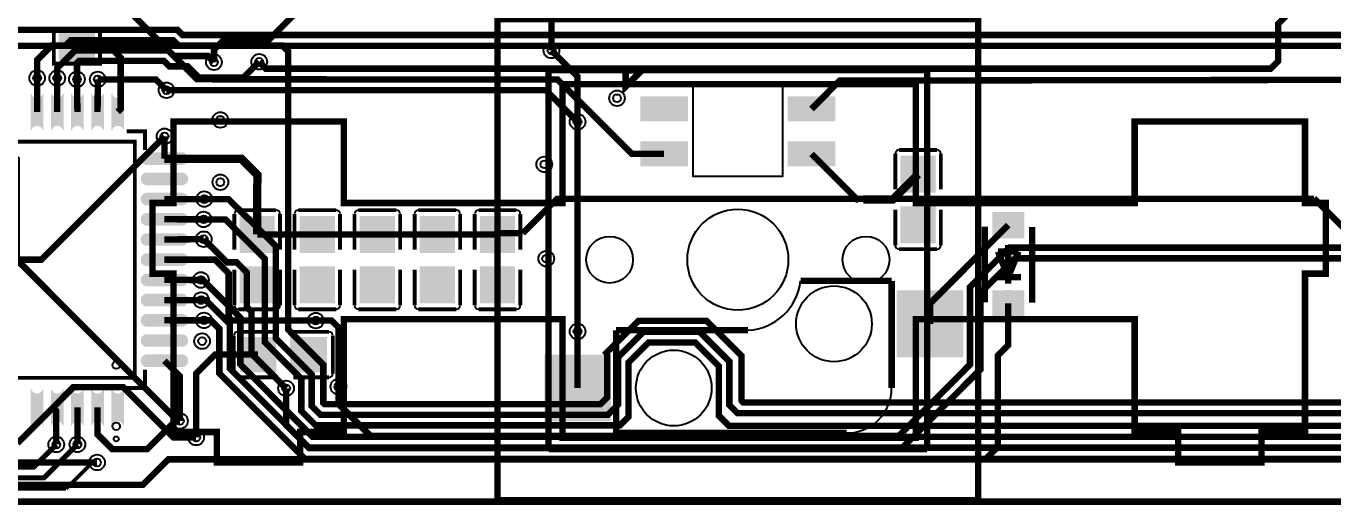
# Model space of a CAD drawing. Header units: millimetres. Extents: x 5 to 320, y -126 to -29.
# Drawn here: x 133.7 to 185.5, y -126.4 to -107.4 of the extents above; entities that cross this region are included whole.
import ezdxf

# ---------------------------------------------------------------- set-up
doc = ezdxf.new("R2010")
doc.units = ezdxf.units.MM
for name, color, linetype, true_color in [('BoardOutLine', 7, 'Continuous', 0xff00ff), ('BottomLayer', 7, 'Continuous', 0x0000ff), ('BottomPasteMaskLayer', 7, 'Continuous', 0x800000), ('BottomSilkLayer', 7, 'Continuous', 0x66cc33), ('BottomSolderMaskLayer', 7, 'Continuous', 0xaa00ff), ('Document', 7, 'Continuous', 0xffffff), ('Hole', 7, 'Continuous', 0x222222), ('Multi-Layer', 7, 'Continuous', 0xc0c0c0), ('TopLayer', 7, 'Continuous', 0xff0000), ('TopSilkLayer', 7, 'Continuous', 0xffcc00)]:
    doc.layers.add(name, color=color, linetype=linetype, true_color=true_color)

msp = doc.modelspace()

# ---------------------------------------------------------------- hatches: boundary and pattern name
at = {"layer": 'BottomLayer'}
for points in [[(135.04592329184652, -107.59253238506471), (136.42291084582166, -107.59253238506471), (136.42291084582166, -108.72506985013968), (135.04592329184652, -108.72506985013968)], [(134.3784226568454, -110.10889001778003, -0.7853981633974483), (133.92840995682, -110.10889001778003), (133.92840995682, -111.55887731775465, -0.7853981633974483), (134.3784226568454, -111.55887731775465)], [(135.17827025654051, -110.10889001778003, -0.7853981633974483), (134.7282575565151, -110.10889001778003), (134.7282575565151, -111.55887731775465, -0.7853981633974483), (135.17827025654051, -111.55887731775465)], [(135.97837185674385, -110.10889001778003, -0.7853981633974483), (135.52835915671844, -110.10889001778003), (135.52835915671844, -111.55887731775465, -0.7853981633974483), (135.97837185674385, -111.55887731775465)], [(136.77821945643896, -110.10889001778003, -0.7853981633974483), (136.32820675641355, -110.10889001778003), (136.32820675641355, -111.55887731775465, -0.7853981633974483), (136.77821945643896, -111.55887731775465)], [(137.5783210566423, -110.10889001778003, -0.7853981633974483), (137.12830835661688, -110.10889001778003), (137.12830835661688, -111.55887731775465, -0.7853981633974483), (137.5783210566423, -111.55887731775465)], [(158.11877063754127, -110.27045974091936), (159.89677419354848, -110.27045974091936), (159.89677419354848, -111.15946151892297), (158.11877063754127, -111.15946151892297)], [(163.9607823215647, -110.27045974091936), (165.7387858775719, -110.27045974091936), (165.7387858775719, -111.15946151892297), (163.9607823215647, -111.15946151892297)], [(158.11877063754127, -112.04846329692646), (159.89677419354848, -112.04846329692646), (159.89677419354848, -112.93746507493006), (158.11877063754127, -112.93746507493006)], [(163.9607823215647, -112.04846329692646), (165.7387858775719, -112.04846329692646), (165.7387858775719, -112.93746507493006), (163.9607823215647, -112.93746507493006)], [(138.47820675641356, -112.90877571755144, -0.7853981633974483), (138.47820675641356, -112.45876301752602), (139.92819405638807, -112.45876301752602, -0.7853981633974483), (139.92819405638807, -112.90877571755144)], [(169.74770129540252, -114.00764541529088), (168.3976885953773, -114.00764541529088), (168.3976885953773, -112.59763779527555), (169.74770129540252, -112.59763779527555)], [(138.47820675641356, -113.70887731775466, -0.7853981633974483), (138.47820675641356, -113.25886461772924), (139.92819405638807, -113.25886461772924, -0.7853981633974483), (139.92819405638807, -113.70887731775466)], [(138.47820675641356, -114.50872491744977, -0.7853981633974483), (138.47820675641356, -114.05871221742436), (139.92819405638807, -114.05871221742436, -0.7853981633974483), (139.92819405638807, -114.50872491744977)], [(138.47820675641356, -115.30882651765299, -0.7853981633974483), (138.47820675641356, -114.85881381762758), (139.92819405638807, -114.85881381762758, -0.7853981633974483), (139.92819405638807, -115.30882651765299)], [(143.55334010668025, -116.38895097790191), (142.20332740665503, -116.38895097790191), (142.20332740665503, -114.97894335788658), (143.55334010668025, -114.97894335788658)], [(145.9346456692915, -116.38895097790191), (144.58463296926584, -116.38895097790191), (144.58463296926584, -114.97894335788658), (145.9346456692915, -114.97894335788658)], [(148.31595123190255, -116.38895097790191), (146.9659385318771, -116.38895097790191), (146.9659385318771, -114.97894335788658), (148.31595123190255, -114.97894335788658)], [(150.6972567945138, -116.38895097790191), (149.34724409448813, -116.38895097790191), (149.34724409448813, -114.97894335788658), (150.6972567945138, -114.97894335788658)], [(151.7285496570994, -116.38895097790191), (153.0785623571246, -116.38895097790191), (153.0785623571246, -114.97894335788658), (151.7285496570994, -114.97894335788658)], [(169.74770129540252, -114.59768859537712), (168.3976885953773, -114.59768859537712), (168.3976885953773, -116.00769621539234), (169.74770129540252, -116.00769621539234)], [(173.24749809499622, -115.81648463296926), (173.24749809499622, -114.81648463296915), (172.04749809499617, -114.81648463296915), (172.04749809499617, -115.81648463296926)], [(138.47820675641356, -116.10867411734822, -0.7853981633974483), (138.47820675641356, -115.6586614173228), (139.92819405638807, -115.6586614173228, -0.7853981633974483), (139.92819405638807, -116.10867411734822)], [(138.47820675641356, -116.90877571755144, -0.7853981633974483), (138.47820675641356, -116.45876301752602), (139.92819405638807, -116.45876301752602, -0.7853981633974483), (139.92819405638807, -116.90877571755144)], [(143.55334010668025, -116.97899415798827), (142.20332740665503, -116.97899415798827), (142.20332740665503, -118.38900177800349), (143.55334010668025, -118.38900177800349)], [(145.9346456692915, -116.97899415798827), (144.58463296926584, -116.97899415798827), (144.58463296926584, -118.38900177800349), (145.9346456692915, -118.38900177800349)], [(148.31595123190255, -116.97899415798827), (146.9659385318771, -116.97899415798827), (146.9659385318771, -118.38900177800349), (148.31595123190255, -118.38900177800349)], [(150.6972567945138, -116.97899415798827), (149.34724409448813, -116.97899415798827), (149.34724409448813, -118.38900177800349), (150.6972567945138, -118.38900177800349)], [(151.7285496570994, -116.97899415798827), (153.0785623571246, -116.97899415798827), (153.0785623571246, -118.38900177800349), (151.7285496570994, -118.38900177800349)], [(138.47820675641356, -117.70887731775466, -0.7853981633974483), (138.47820675641356, -117.25886461772924), (139.92819405638807, -117.25886461772924, -0.7853981633974483), (139.92819405638807, -117.70887731775466)], [(138.47820675641356, -118.50872491744977, -0.7853981633974483), (138.47820675641356, -118.05871221742436), (139.92819405638807, -118.05871221742436, -0.7853981633974483), (139.92819405638807, -118.50872491744977)], [(168.27879095758203, -117.9539751079501), (170.81879603759216, -117.9539751079501), (170.81879603759216, -120.49398018796023), (168.27879095758203, -120.49398018796023)], [(173.24749809499622, -118.9163068326136), (173.24749809499622, -117.9163068326136), (172.04749809499617, -117.9163068326136), (172.04749809499617, -118.9163068326136)], [(138.47820675641356, -119.30882651765299, -0.7853981633974483), (138.47820675641356, -118.85881381762758), (139.92819405638807, -118.85881381762758, -0.7853981633974483), (139.92819405638807, -119.30882651765299)], [(138.47820675641356, -120.10867411734822, -0.7853981633974483), (138.47820675641356, -119.6586614173228), (139.92819405638807, -119.6586614173228, -0.7853981633974483), (139.92819405638807, -120.10867411734822)], [(143.61811023622045, -119.7662179324359), (143.61811023622045, -121.11623063246122), (142.20810261620522, -121.11623063246122), (142.20810261620522, -119.7662179324359)], [(144.2081534163069, -119.7662179324359), (144.2081534163069, -121.11623063246122), (145.61816103632214, -121.11623063246122), (145.61816103632214, -119.7662179324359)], [(138.47820675641356, -120.90877571755144, -0.7853981633974483), (138.47820675641356, -120.45876301752602), (139.92819405638807, -120.45876301752602, -0.7853981633974483), (139.92819405638807, -120.90877571755144)], [(154.3087630175262, -120.49398018796023), (156.84876809753632, -120.49398018796023), (156.84876809753632, -123.03398526797048), (154.3087630175262, -123.03398526797048)], [(134.3784226568454, -121.8089154178308, -0.7853981633974483), (133.92840995682, -121.8089154178308), (133.92840995682, -123.25890271780543, -0.7853981633974483), (134.3784226568454, -123.25890271780543)], [(135.17827025654051, -121.8089154178308, -0.7853981633974483), (134.7282575565151, -121.8089154178308), (134.7282575565151, -123.25890271780543, -0.7853981633974483), (135.17827025654051, -123.25890271780543)], [(135.97837185674385, -121.8089154178308, -0.7853981633974483), (135.52835915671844, -121.8089154178308), (135.52835915671844, -123.25890271780543, -0.7853981633974483), (135.97837185674385, -123.25890271780543)], [(136.77821945643896, -121.8089154178308, -0.7853981633974483), (136.32820675641355, -121.8089154178308), (136.32820675641355, -123.25890271780543, -0.7853981633974483), (136.77821945643896, -123.25890271780543)], [(137.5783210566423, -121.8089154178308, -0.7853981633974483), (137.12830835661688, -121.8089154178308), (137.12830835661688, -123.25890271780543, -0.7853981633974483), (137.5783210566423, -123.25890271780543)]]:
    msp.add_hatch(color=256, dxfattribs=at).paths.add_polyline_path(points)
at = {"layer": 'BottomPasteMaskLayer'}
for points in [[(135.09441198882382, -108.85877571755145), (136.37439674879352, -108.85877571755145), (136.424409448819, -108.80876301752596), (136.424409448819, -107.65875031750056), (136.37439674879352, -107.60876301752592), (135.96436372872745, -107.60373380746762), (135.96436372872745, -108.05374650749297), (135.5143764287527, -108.05374650749297), (135.5143764287527, -107.61374142748275), (135.09441198882382, -107.60876301752592), (135.04439928879856, -107.65875031750056), (135.04439928879856, -108.80876301752596)], [(134.3784226568454, -110.10889001778003, -0.7853981633974483), (133.92840995682, -110.10889001778003), (133.92840995682, -111.55887731775465, -0.7853981633974483), (134.3784226568454, -111.55887731775465)], [(135.17827025654051, -110.10889001778003, -0.7853981633974483), (134.7282575565151, -110.10889001778003), (134.7282575565151, -111.55887731775465, -0.7853981633974483), (135.17827025654051, -111.55887731775465)], [(135.97837185674385, -110.10889001778003, -0.7853981633974483), (135.52835915671844, -110.10889001778003), (135.52835915671844, -111.55887731775465, -0.7853981633974483), (135.97837185674385, -111.55887731775465)], [(136.77821945643896, -110.10889001778003, -0.7853981633974483), (136.32820675641355, -110.10889001778003), (136.32820675641355, -111.55887731775465, -0.7853981633974483), (136.77821945643896, -111.55887731775465)], [(137.5783210566423, -110.10889001778003, -0.7853981633974483), (137.12830835661688, -110.10889001778003), (137.12830835661688, -111.55887731775465, -0.7853981633974483), (137.5783210566423, -111.55887731775465)], [(158.11877063754127, -110.27045974091936), (159.89677419354848, -110.27045974091936), (159.89677419354848, -111.15946151892297), (158.11877063754127, -111.15946151892297)], [(163.9607823215647, -110.27045974091936), (165.7387858775719, -110.27045974091936), (165.7387858775719, -111.15946151892297), (163.9607823215647, -111.15946151892297)], [(158.11877063754127, -112.04846329692646), (159.89677419354848, -112.04846329692646), (159.89677419354848, -112.93746507493006), (158.11877063754127, -112.93746507493006)], [(163.9607823215647, -112.04846329692646), (165.7387858775719, -112.04846329692646), (165.7387858775719, -112.93746507493006), (163.9607823215647, -112.93746507493006)], [(138.47820675641356, -112.90877571755144, -0.7853981633974483), (138.47820675641356, -112.45876301752602), (139.92819405638807, -112.45876301752602, -0.7853981633974483), (139.92819405638807, -112.90877571755144)], [(169.71270002540018, -112.59768859537712), (168.4327152654305, -112.59768859537712), (168.38270256540522, -112.64770129540261), (168.38270256540522, -113.79771399542801), (168.4327152654305, -113.84770129540266), (168.84274828549655, -113.85273050546095), (168.84274828549655, -113.4027178054356), (169.2927355854713, -113.4027178054356), (169.2927355854713, -113.84272288544571), (169.71270002540018, -113.84770129540266), (169.76271272542544, -113.79771399542801), (169.76271272542544, -112.64770129540261)], [(138.47820675641356, -113.70887731775466, -0.7853981633974483), (138.47820675641356, -113.25886461772924), (139.92819405638807, -113.25886461772924, -0.7853981633974483), (139.92819405638807, -113.70887731775466)], [(138.47820675641356, -114.50872491744977, -0.7853981633974483), (138.47820675641356, -114.05871221742436), (139.92819405638807, -114.05871221742436, -0.7853981633974483), (139.92819405638807, -114.50872491744977)], [(138.47820675641356, -115.30882651765299, -0.7853981633974483), (138.47820675641356, -114.85881381762758), (139.92819405638807, -114.85881381762758, -0.7853981633974483), (139.92819405638807, -115.30882651765299)], [(143.51833883667769, -114.97899415798827), (142.23835407670822, -114.97899415798827), (142.18834137668273, -115.02900685801364), (142.18834137668273, -116.17901955803904), (142.23835407670822, -116.22900685801369), (142.6483870967743, -116.2340360680721), (142.6483870967743, -115.78402336804663), (143.0983743967488, -115.78402336804663), (143.0983743967488, -116.22402844805686), (143.51833883667769, -116.22900685801369), (143.56835153670318, -116.17901955803904), (143.56835153670318, -115.02900685801364)], [(145.89964439928872, -114.97899415798827), (144.61965963931925, -114.97899415798827), (144.56964693929376, -115.02900685801364), (144.56964693929376, -116.17901955803904), (144.61965963931925, -116.22900685801369), (145.02969265938532, -116.2340360680721), (145.02969265938532, -115.78402336804663), (145.47967995935983, -115.78402336804663), (145.47967995935983, -116.22402844805686), (145.89964439928872, -116.22900685801369), (145.9496570993142, -116.17901955803904), (145.9496570993142, -115.02900685801364)], [(148.28094996189998, -114.97899415798827), (147.0009652019305, -114.97899415798827), (146.95095250190502, -115.02900685801364), (146.95095250190502, -116.17901955803904), (147.0009652019305, -116.22900685801369), (147.41099822199658, -116.2340360680721), (147.41099822199658, -115.78402336804663), (147.8609855219711, -115.78402336804663), (147.8609855219711, -116.22402844805686), (148.28094996189998, -116.22900685801369), (148.33096266192547, -116.17901955803904), (148.33096266192547, -115.02900685801364)], [(150.662255524511, -114.97899415798827), (149.38227076454177, -114.97899415798827), (149.33225806451605, -115.02900685801364), (149.33225806451605, -116.17901955803904), (149.38227076454177, -116.22900685801369), (149.7923037846076, -116.2340360680721), (149.7923037846076, -115.78402336804663), (150.24229108458212, -115.78402336804663), (150.24229108458212, -116.22402844805686), (150.662255524511, -116.22900685801369), (150.7122682245365, -116.17901955803904), (150.7122682245365, -115.02900685801364)], [(153.04356108712227, -114.97899415798827), (151.76357632715258, -114.97899415798827), (151.71356362712731, -115.02900685801364), (151.71356362712731, -116.17901955803904), (151.76357632715258, -116.22900685801369), (152.17360934721864, -116.2340360680721), (152.17360934721864, -115.78402336804663), (152.62359664719338, -115.78402336804663), (152.62359664719338, -116.22402844805686), (153.04356108712227, -116.22900685801369), (153.09357378714776, -116.17901955803904), (153.09357378714776, -115.02900685801364)], [(168.43268986537964, -116.00764541529077), (169.71267462534934, -116.00764541529077), (169.7626873253746, -115.95763271526539), (169.7626873253746, -114.80762001523999), (169.71267462534934, -114.75763271526534), (169.30264160528327, -114.75260350520693), (169.30264160528327, -115.2026162052324), (168.85265430530853, -115.2026162052324), (168.85265430530853, -114.76261112522218), (168.43268986537964, -114.75763271526534), (168.38267716535438, -114.80762001523999), (168.38267716535438, -115.95763271526539)], [(173.24749809499622, -115.81648463296926), (173.24749809499622, -114.81648463296915), (172.04749809499617, -114.81648463296915), (172.04749809499617, -115.81648463296926)], [(138.47820675641356, -116.10867411734822, -0.7853981633974483), (138.47820675641356, -115.6586614173228), (139.92819405638807, -115.6586614173228, -0.7853981633974483), (139.92819405638807, -116.10867411734822)], [(138.47820675641356, -116.90877571755144, -0.7853981633974483), (138.47820675641356, -116.45876301752602), (139.92819405638807, -116.45876301752602, -0.7853981633974483), (139.92819405638807, -116.90877571755144)], [(138.47820675641356, -117.70887731775466, -0.7853981633974483), (138.47820675641356, -117.25886461772924), (139.92819405638807, -117.25886461772924, -0.7853981633974483), (139.92819405638807, -117.70887731775466)], [(142.23832867665737, -118.38895097790191), (143.51831343662707, -118.38895097790191), (143.56832613665233, -118.33893827787654), (143.56832613665233, -117.18892557785114), (143.51831343662707, -117.13893827787649), (143.10828041656077, -117.13390906781808), (143.10828041656077, -117.58392176784355), (142.65829311658626, -117.58392176784355), (142.65829311658626, -117.14391668783333), (142.23832867665737, -117.13893827787649), (142.18831597663188, -117.18892557785114), (142.18831597663188, -118.33893827787654)], [(144.61963423926863, -118.38895097790191), (145.89961899923787, -118.38895097790191), (145.94963169926336, -118.33893827787654), (145.94963169926336, -117.18892557785114), (145.89961899923787, -117.13893827787649), (145.4895859791718, -117.13390906781808), (145.4895859791718, -117.58392176784355), (145.03959867919752, -117.58392176784355), (145.03959867919752, -117.14391668783333), (144.61963423926863, -117.13893827787649), (144.56962153924314, -117.18892557785114), (144.56962153924314, -118.33893827787654)], [(147.00093980187967, -118.38895097790191), (148.28092456184913, -118.38895097790191), (148.33093726187462, -118.33893827787654), (148.33093726187462, -117.18892557785114), (148.28092456184913, -117.13893827787649), (147.87089154178307, -117.13390906781808), (147.87089154178307, -117.58392176784355), (147.42090424180856, -117.58392176784355), (147.42090424180856, -117.14391668783333), (147.00093980187967, -117.13893827787649), (146.95092710185418, -117.18892557785114), (146.95092710185418, -118.33893827787654)], [(149.3822453644907, -118.38895097790191), (150.66223012446017, -118.38895097790191), (150.71224282448566, -118.33893827787654), (150.71224282448566, -117.18892557785114), (150.66223012446017, -117.13893827787649), (150.25219710439433, -117.13390906781808), (150.25219710439433, -117.58392176784355), (149.80220980441982, -117.58392176784355), (149.80220980441982, -117.14391668783333), (149.3822453644907, -117.13893827787649), (149.33223266446544, -117.18892557785114), (149.33223266446544, -118.33893827787654)], [(151.76355092710173, -118.38895097790191), (153.04353568707143, -118.38895097790191), (153.0935483870967, -118.33893827787654), (153.0935483870967, -117.18892557785114), (153.04353568707143, -117.13893827787649), (152.63350266700536, -117.13390906781808), (152.63350266700536, -117.58392176784355), (152.18351536703062, -117.58392176784355), (152.18351536703062, -117.14391668783333), (151.76355092710173, -117.13893827787649), (151.71353822707647, -117.18892557785114), (151.71353822707647, -118.33893827787654)], [(138.47820675641356, -118.50872491744977, -0.7853981633974483), (138.47820675641356, -118.05871221742436), (139.92819405638807, -118.05871221742436, -0.7853981633974483), (139.92819405638807, -118.50872491744977)], [(168.27879095758203, -117.9539751079501), (170.81879603759216, -117.9539751079501), (170.81879603759216, -120.49398018796023), (168.27879095758203, -120.49398018796023)], [(173.24749809499622, -118.9163068326136), (173.24749809499622, -117.9163068326136), (172.04749809499617, -117.9163068326136), (172.04749809499617, -118.9163068326136)], [(138.47820675641356, -119.30882651765299, -0.7853981633974483), (138.47820675641356, -118.85881381762758), (139.92819405638807, -118.85881381762758, -0.7853981633974483), (139.92819405638807, -119.30882651765299)], [(138.47820675641356, -120.10867411734822, -0.7853981633974483), (138.47820675641356, -119.6586614173228), (139.92819405638807, -119.6586614173228, -0.7853981633974483), (139.92819405638807, -120.10867411734822)], [(142.2081534163067, -119.80121920243835), (142.2081534163067, -121.08120396240793), (142.25816611633218, -121.1312166624333), (143.40817881635758, -121.1312166624333), (143.45816611633222, -121.08120396240793), (143.46319532639063, -120.67117094234175), (143.01318262636528, -120.67117094234175), (143.01318262636528, -120.22118364236735), (143.4531877063755, -120.22118364236735), (143.45816611633222, -119.80121920243835), (143.40817881635758, -119.75120650241297), (142.25816611633218, -119.75120650241297)], [(145.61811023622045, -121.08122936245877), (145.61811023622045, -119.80124460248908), (145.56809753619518, -119.7512319024637), (144.41808483616956, -119.7512319024637), (144.36809753619514, -119.80124460248908), (144.36306832613673, -120.21127762255526), (144.81308102616208, -120.21127762255526), (144.81308102616208, -120.66126492252977), (144.37307594615208, -120.66126492252977), (144.36809753619514, -121.08122936245877), (144.41808483616956, -121.13124206248415), (145.56809753619518, -121.13124206248415)], [(138.47820675641356, -120.90877571755144, -0.7853981633974483), (138.47820675641356, -120.45876301752602), (139.92819405638807, -120.45876301752602, -0.7853981633974483), (139.92819405638807, -120.90877571755144)], [(154.3087630175262, -120.49398018796023), (156.84876809753632, -120.49398018796023), (156.84876809753632, -123.03398526797048), (154.3087630175262, -123.03398526797048)], [(134.3784226568454, -121.8089154178308, -0.7853981633974483), (133.92840995682, -121.8089154178308), (133.92840995682, -123.25890271780543, -0.7853981633974483), (134.3784226568454, -123.25890271780543)], [(135.17827025654051, -121.8089154178308, -0.7853981633974483), (134.7282575565151, -121.8089154178308), (134.7282575565151, -123.25890271780543, -0.7853981633974483), (135.17827025654051, -123.25890271780543)], [(135.97837185674385, -121.8089154178308, -0.7853981633974483), (135.52835915671844, -121.8089154178308), (135.52835915671844, -123.25890271780543, -0.7853981633974483), (135.97837185674385, -123.25890271780543)], [(136.77821945643896, -121.8089154178308, -0.7853981633974483), (136.32820675641355, -121.8089154178308), (136.32820675641355, -123.25890271780543, -0.7853981633974483), (136.77821945643896, -123.25890271780543)], [(137.5783210566423, -121.8089154178308, -0.7853981633974483), (137.12830835661688, -121.8089154178308), (137.12830835661688, -123.25890271780543, -0.7853981633974483), (137.5783210566423, -123.25890271780543)]]:
    msp.add_hatch(color=256, dxfattribs=at).paths.add_polyline_path(points)
at = {"layer": 'BottomSolderMaskLayer'}
for points in [[(135.01504537954816, -107.57164374461183), (136.4537978726985, -107.57164374461183), (136.4537978726985, -108.74596223877847), (135.01504537954816, -108.74596223877847)], [(134.4034226568454, -110.08981123751721, -0.7853981633974483), (133.90340995681998, -110.08981123751721), (133.90340995681998, -111.57795609801735, -0.7853981633974483), (134.4034226568454, -111.57795609801735)], [(135.20327025654052, -110.08981123751721, -0.7853981633974483), (134.7032575565151, -110.08981123751721), (134.7032575565151, -111.57795609801735, -0.7853981633974483), (135.20327025654052, -111.57795609801735)], [(136.00337185674385, -110.08981123751721, -0.7853981633974483), (135.50335915671843, -110.08981123751721), (135.50335915671843, -111.57795609801735, -0.7853981633974483), (136.00337185674385, -111.57795609801735)], [(136.80321945643897, -110.08981123751721, -0.7853981633974483), (136.30320675641354, -110.08981123751721), (136.30320675641354, -111.57795609801735, -0.7853981633974483), (136.80321945643897, -111.57795609801735)], [(137.6033210566423, -110.08981123751721, -0.7853981633974483), (137.10330835661688, -110.08981123751721), (137.10330835661688, -111.57795609801735, -0.7853981633974483), (137.6033210566423, -111.57795609801735)], [(158.06796473021518, -110.21965383359327), (159.9475684894228, -110.21965383359327), (159.9475684894228, -111.21025581479728), (158.06796473021518, -111.21025581479728)], [(163.9099764142386, -110.21965383359327), (165.7895801734462, -110.21965383359327), (165.7895801734462, -111.21025581479728), (163.9099764142386, -111.21025581479728)], [(158.06796473021518, -111.99765738960036), (159.9475684894228, -111.99765738960036), (159.9475684894228, -112.98825937080437), (158.06796473021518, -112.98825937080437)], [(163.9099764142386, -111.99765738960036), (165.7895801734462, -111.99765738960036), (165.7895801734462, -112.98825937080437), (163.9099764142386, -112.98825937080437)], [(138.45912797615074, -112.93377571755143, -0.7853981633974483), (138.45912797615074, -112.43376301752603), (139.94727283665088, -112.43376301752603, -0.7853981633974483), (139.94727283665088, -112.93377571755143)], [(169.77202242056887, -114.0341694721019), (168.37337113068816, -114.0341694721019), (168.37337113068816, -112.57110418059028), (169.77202242056887, -112.57110418059028)], [(138.45912797615074, -113.73387731775465, -0.7853981633974483), (138.45912797615074, -113.23386461772925), (139.94727283665088, -113.23386461772925, -0.7853981633974483), (139.94727283665088, -113.73387731775465)], [(138.45912797615074, -114.53372491744976, -0.7853981633974483), (138.45912797615074, -114.03371221742437), (139.94727283665088, -114.03371221742437, -0.7853981633974483), (139.94727283665088, -114.53372491744976)], [(138.45912797615074, -115.33382651765298, -0.7853981633974483), (138.45912797615074, -114.83381381762759), (139.94727283665088, -114.83381381762759, -0.7853981633974483), (139.94727283665088, -115.33382651765298)], [(143.5776594016079, -116.41547694628787), (142.1790081117274, -116.41547694628787), (142.1790081117274, -114.95241165477614), (143.5776594016079, -114.95241165477614)], [(145.95896679445787, -116.41547694628787), (144.56031550457692, -116.41547694628787), (144.56031550457692, -114.95241165477614), (145.95896679445787, -114.95241165477614)], [(148.3402741873074, -116.41547694628787), (146.94162289742667, -116.41547694628787), (146.94162289742667, -114.95241165477614), (148.3402741873074, -114.95241165477614)], [(150.72157242896424, -116.41547694628787), (149.3229211390833, -116.41547694628787), (149.3229211390833, -114.95241165477614), (150.72157242896424, -114.95241165477614)], [(151.70422853193304, -116.41547694628787), (153.10287982181376, -116.41547694628787), (153.10287982181376, -114.95241165477614), (151.70422853193304, -114.95241165477614)], [(169.77202242056887, -114.57115689226669), (168.37337113068816, -114.57115689226669), (168.37337113068816, -116.0342221837783), (169.77202242056887, -116.0342221837783)], [(173.27798073660665, -115.83765134196938), (173.27798073660665, -114.79531792396904), (172.01702061468632, -114.79531792396904), (172.01702061468632, -115.83765134196938)], [(138.45912797615074, -116.1336741173482, -0.7853981633974483), (138.45912797615074, -115.63366141732281), (139.94727283665088, -115.63366141732281, -0.7853981633974483), (139.94727283665088, -116.1336741173482)], [(138.45912797615074, -116.93377571755143, -0.7853981633974483), (138.45912797615074, -116.43376301752603), (139.94727283665088, -116.43376301752603, -0.7853981633974483), (139.94727283665088, -116.93377571755143)], [(143.5776594016079, -116.95246436645266), (142.1790081117274, -116.95246436645266), (142.1790081117274, -118.41552965796427), (143.5776594016079, -118.41552965796427)], [(145.95896679445787, -116.95246436645266), (144.56031550457692, -116.95246436645266), (144.56031550457692, -118.41552965796427), (145.95896679445787, -118.41552965796427)], [(148.3402741873074, -116.95246436645266), (146.94162289742667, -116.95246436645266), (146.94162289742667, -118.41552965796427), (148.3402741873074, -118.41552965796427)], [(150.72157242896424, -116.95246436645266), (149.3229211390833, -116.95246436645266), (149.3229211390833, -118.41552965796427), (150.72157242896424, -118.41552965796427)], [(151.70422853193304, -116.95246436645266), (153.10287982181376, -116.95246436645266), (153.10287982181376, -118.41552965796427), (151.70422853193304, -118.41552965796427)], [(138.45912797615074, -117.73387731775465, -0.7853981633974483), (138.45912797615074, -117.23386461772925), (139.94727283665088, -117.23386461772925, -0.7853981633974483), (139.94727283665088, -117.73387731775465)], [(138.45912797615074, -118.53372491744976, -0.7853981633974483), (138.45912797615074, -118.03371221742437), (139.94727283665088, -118.03371221742437, -0.7853981633974483), (139.94727283665088, -118.53372491744976)], [(168.22798679197376, -117.90317297434592), (170.8695920751843, -117.90317297434592), (170.8695920751843, -120.54477825755635), (168.22798679197376, -120.54477825755635)], [(173.27798073660665, -118.93747354161371), (173.27798073660665, -117.89514012361349), (172.01702061468632, -117.89514012361349), (172.01702061468632, -118.93747354161371)], [(138.45912797615074, -119.33382651765298, -0.7853981633974483), (138.45912797615074, -118.83381381762759), (139.94727283665088, -118.83381381762759, -0.7853981633974483), (139.94727283665088, -119.33382651765298)], [(138.45912797615074, -120.1336741173482, -0.7853981633974483), (138.45912797615074, -119.63366141732281), (139.94727283665088, -119.63366141732281, -0.7853981633974483), (139.94727283665088, -120.1336741173482)], [(143.64350937190125, -119.74081883742326), (143.64350937190125, -121.1416316390488), (142.18270165028594, -121.1416316390488), (142.18270165028594, -119.74081883742326)], [(144.1827542806261, -119.74081883742326), (144.1827542806261, -121.1416316390488), (145.64356200224142, -121.1416316390488), (145.64356200224142, -119.74081883742326)], [(138.45912797615074, -120.93377571755143, -0.7853981633974483), (138.45912797615074, -120.43376301752603), (139.94727283665088, -120.43376301752603, -0.7853981633974483), (139.94727283665088, -120.93377571755143)], [(154.25795885191792, -120.44317805435605), (156.89956413512823, -120.44317805435605), (156.89956413512823, -123.08478333756659), (154.25795885191792, -123.08478333756659)], [(134.4034226568454, -121.7898366375681, -0.7853981633974483), (133.90340995681998, -121.7898366375681), (133.90340995681998, -123.27798149806824, -0.7853981633974483), (134.4034226568454, -123.27798149806824)], [(135.20327025654052, -121.7898366375681, -0.7853981633974483), (134.7032575565151, -121.7898366375681), (134.7032575565151, -123.27798149806824, -0.7853981633974483), (135.20327025654052, -123.27798149806824)], [(136.00337185674385, -121.7898366375681, -0.7853981633974483), (135.50335915671843, -121.7898366375681), (135.50335915671843, -123.27798149806824, -0.7853981633974483), (136.00337185674385, -123.27798149806824)], [(136.80321945643897, -121.7898366375681, -0.7853981633974483), (136.30320675641354, -121.7898366375681), (136.30320675641354, -123.27798149806824, -0.7853981633974483), (136.80321945643897, -123.27798149806824)], [(137.6033210566423, -121.7898366375681, -0.7853981633974483), (137.10330835661688, -121.7898366375681), (137.10330835661688, -123.27798149806824, -0.7853981633974483), (137.6033210566423, -123.27798149806824)]]:
    msp.add_hatch(color=256, dxfattribs=at).paths.add_polyline_path(points)
at = {"layer": 'Document'}
for points in [[(172.77449834899676, -115.72339344678687), (172.77449834899676, -114.83439166878327), (172.52049784099586, -114.83439166878327), (172.52049784099586, -115.72339344678687)], [(172.21112522225053, -115.39502159004314), (173.10012700025413, -115.39502159004314), (173.10012700025413, -115.14102108204213), (172.21112522225053, -115.14102108204213)], [(172.77449834899676, -118.77139954279903), (172.77449834899676, -117.88239776479554), (172.52049784099586, -117.88239776479554), (172.52049784099586, -118.77139954279903)]]:
    msp.add_hatch(color=256, dxfattribs=at).paths.add_polyline_path(points)

# ---------------------------------------------------------------- linework, layer by layer
at = {"layer": 'BoardOutLine', "const_width": 0.25400050800101603}
msp.add_lwpolyline([(317.6469138938278, -126.26367792735584), (6.32199644399293, -126.26367792735584)], dxfattribs=at)
at = {"layer": 'BottomLayer'}
for points, const_width in [([(145.16736093472196, -106.14876809753616), (143.3566167132335, -107.95958851917703), (141.5704343408686, -107.95958851917703), (141.16586233172484, -108.36416052832101), (141.16586233172484, -108.86283972567935)], 0.25400050800101603), ([(184.14528829057645, -106.54051308102612), (183.35026670053344, -107.33553467106924), (183.35026670053344, -108.8188976377952), (183.05054610109232, -109.11861823723643), (143.2131064262128, -109.11861823723643), (142.9591059182119, -108.84683769367541)], 0.25400050800101603), ([(154.55930911861833, -106.34744729489455), (154.54305308610606, -106.36370332740671), (154.54305308610606, -108.39928879857757)], 0.25400050800101603), ([(137.97561595123193, -107.018034036068), (140.49784099568205, -109.54025908051813), (154.78536957073925, -109.55041910083821), (157.7368554737111, -112.49682499364997), (159.00685801371606, -112.49682499364997)], 0.25400050800101603), ([(137.3533147066296, -110.83388366776728), (137.46832613665242, -110.71887223774445), (137.46832613665242, -108.68610617221225), (136.9409702819405, -108.15875031750056), (135.73431546863117, -108.15875031750056)], 0.25400050800101603), ([(134.1579883159768, -109.49199898399797), (134.1529083058167, -110.8331216662433)], 0.25400050800101603), ([(134.95300990602004, -110.8331216662433), (134.95300990602004, -109.49199898399797)], 0.25400050800101603), ([(135.75311150622315, -110.8331216662433), (135.73533147066314, -109.54025908051813)], 0.25400050800101603), ([(136.55321310642626, -110.8331216662433), (136.5608331216663, -109.54533909067823)], 0.25400050800101603), ([(164.84886969773947, -110.71628143256282), (165.97409194818374, -109.59105918211833), (192.92354584709165, -109.55295910591815), (195.86233172466336, -112.49428498856992), (199.48945897891804, -112.49428498856992)], 0.25400050800101603), ([(155.57785115570232, -111.22428244856485), (154.3205486410975, -109.97459994919984), (139.28371856743706, -109.97459994919984)], 0.25400050800101603), ([(139.20243840487683, -112.6847853695707), (139.20751841503693, -111.79832359664715)], 0.25400050800101603), ([(164.84988569977145, -112.49301498602995), (166.65953771907562, -114.30266700533389), (166.69138938277888, -114.30266700533389)], 0.25400050800101603), ([(142.87782575565166, -115.6845313690626), (142.88544577089147, -113.32486664973317), (142.24536449072912, -112.6847853695707), (139.20243840487683, -112.6847853695707)], 0.33020066040132084), ([(169.0726949453899, -113.30274320548642), (168.0729489458979, -114.30248920497831), (166.8994411988824, -114.30248920497831)], 0.33020066040132084), ([(139.20243840487683, -114.28498856997714), (140.77978155956316, -114.28498856997714)], 0.25400050800101603), ([(153.4036068072137, -115.63373126746251), (154.75994411988813, -114.27739395478784), (154.78539497078987, -114.27739395478784)], 0.2489204978409957), ([(184.76502413004823, -114.27739395478784), (154.78539497078987, -114.27739395478784)], 0.25400050800101603), ([(201.15570231140464, -114.34848869697737), (199.79425958851925, -115.70739141478282), (199.79425958851925, -116.86817373634744), (198.74269748539496, -117.91973583947163), (188.43281686563364, -117.91973583947163), (184.76504953009908, -114.25196850393695)], 0.2489204978409957), ([(139.20243840487683, -115.08255016510032), (140.75184150368318, -115.0876301752603)], 0.25400050800101603), ([(172.6474980949963, -115.31658623317242), (169.54889509779036, -118.41518923037847), (169.54889509779036, -119.22402844805686)], 0.25400050800101603), ([(139.20243840487683, -115.88265176530354), (140.759461518923, -115.87249174498345)], 0.25400050800101603), ([(152.40355600711223, -115.68389636779273), (142.87833375666742, -115.68404876809757)], 0.25400050800101603), ([(153.4036068072137, -115.63373126746251), (152.4028448056897, -115.63373126746251)], 0.2489204978409957), ([(185.83185166370345, -116.6294132588265), (172.91084582169174, -116.6294132588265), (171.5417830835661, -118.00355600711191), (171.5417830835661, -121.03124206248413), (168.43281686563364, -124.14020828041646), (144.93522987045958, -124.14020828041646), (144.02590805181603, -123.22834645669286), (144.02590805181603, -121.77800355600709)], 0.25400050800101603), ([(185.99695199390408, -116.20777241554481), (172.69240538481085, -116.20777241554481), (171.1303022606046, -117.76987553975096), (171.1303022606046, -120.83566167132335), (168.30327660655325, -123.66268732537469), (147.36634493269003, -123.66268732537469)], 0.25400050800101603), ([(145.20193040386084, -119.09575819151632), (141.87452374904774, -119.09321818643627), (141.74752349504706, -118.96621793243582), (141.74752349504706, -117.22631445262891), (141.2039624079248, -116.68275336550676), (139.20243840487683, -116.68275336550676)], 0.25400050800101603), ([(139.20243840487683, -117.48285496570998), (140.6477012954026, -117.48793497586996)], 0.25400050800101603), ([(139.20243840487683, -118.28295656591308), (140.6578613157228, -118.28295656591308)], 0.25400050800101603), ([(172.64744729489462, -118.4163068326136), (172.64744729489462, -120.06235712471425), (172.23134366268755, -120.47846075692144), (172.23134366268755, -124.09679959359914), (171.73835407670822, -124.58978917957836), (171.56004572009147, -124.58978917957836)], 0.25400050800101603), ([(139.20243840487683, -119.0830581661163), (140.77216154432313, -119.08559817119635)], 0.25400050800101603), ([(155.57785115570232, -119.52501905003805), (155.57785115570232, -121.76530353060696)], 0.25400050800101603), ([(139.2032004064008, -120.68376936753873), (139.81496062992142, -121.29552959105911), (139.81496062992142, -123.0717297434594)], 0.25400050800101603), ([(140.45750571501162, -123.72339344678687), (140.45750571501162, -121.19608839217676), (141.2123952247905, -120.44119888239777), (142.91313182626368, -120.44119888239777)], 0.25400050800101603), ([(91.3843027686055, -122.93116586233168), (92.28092456184936, -123.82778765557532), (105.11811023622067, -123.82778765557532), (105.83439166878338, -123.11150622301238), (119.88061976123959, -123.11150622301238), (121.35636271272529, -124.58978917957836), (127.2821945643891, -124.58978917957836), (128.29057658115312, -125.59563119126233), (138.3515367030734, -125.59563119126233), (139.35737871475726, -124.58978917957836), (191.66624333248683, -124.58978917957836), (191.89230378460752, -124.36626873253749), (234.08432816865638, -124.36626873253749), (237.00279400558793, -121.44780289560572), (238.1305562611126, -121.44780289560572)], 0.25400050800101603), ([(147.36634493269003, -123.66268732537469), (146.09634239268485, -122.39268478536951), (146.09634239268485, -121.71178562357113)], 0.25400050800101603), ([(131.75260350520716, -122.53492506985015), (131.72974345948683, -124.34848869697737), (132.09550419100856, -124.71170942341871), (136.53035306070637, -124.71170942341871)], 0.25400050800101603), ([(134.9532639065278, -122.53390906781817), (134.91600203200414, -122.57117094234184), (134.91600203200414, -123.99984759969516)], 0.25400050800101603), ([(135.75336550673114, -122.53390906781817), (135.7534671069343, -123.99771399542794)], 0.25400050800101603), ([(136.55321310642626, -122.53492506985015), (136.55321310642626, -123.60172720345429), (137.13487426974848, -124.18338836677663), (138.51663703327404, -124.18338836677663), (139.62829565659126, -123.0717297434594), (139.81496062992142, -123.0717297434594)], 0.25400050800101603)]:
    msp.add_lwpolyline(points, dxfattribs=dict(at, const_width=const_width))
at = {"layer": 'BottomSilkLayer'}
for points, const_width in [([(134.8173228346459, -107.6349504699009), (134.8173228346459, -108.91988823977636), (136.65151130302274, -108.91988823977636), (136.65151130302274, -107.6349504699009)], 0.15240030480060962), ([(138.43324866649732, -112.33586487172965), (138.43324866649732, -111.60383540767077), (137.70121920243855, -111.60383540767077)], 0.15240030480060962), ([(169.82390144780288, -112.33906527813042), (168.32148844297694, -112.33906527813042)], 0.15240030480060962), ([(168.16908813817622, -112.49146558293114), (168.16908813817622, -113.90147320294636)], 0.15240030480060962), ([(169.9763017526036, -113.90147320294636), (169.9763017526036, -112.49146558293114)], 0.15240030480060962), ([(141.97472694945395, -114.87277114554229), (141.97472694945395, -116.28277876555751)], 0.15240030480060962), ([(143.6295402590806, -114.72037084074168), (142.12712725425467, -114.72037084074168)], 0.15240030480060962), ([(143.7819405638811, -116.28277876555751), (143.7819405638811, -114.87277114554229)], 0.15240030480060962), ([(144.3560325120652, -114.87277114554229), (144.3560325120652, -116.28277876555751)], 0.15240030480060962), ([(146.01084582169165, -114.72037084074168), (144.50843281686548, -114.72037084074168)], 0.15240030480060962), ([(146.16324612649237, -116.28277876555751), (146.16324612649237, -114.87277114554229)], 0.15240030480060962), ([(146.73733807467602, -114.87277114554229), (146.73733807467602, -116.28277876555751)], 0.15240030480060962), ([(148.3921513843029, -114.72037084074168), (146.88973837947674, -114.72037084074168)], 0.15240030480060962), ([(148.54455168910363, -116.28277876555751), (148.54455168910363, -114.87277114554229)], 0.15240030480060962), ([(149.11864363728728, -114.87277114554229), (149.11864363728728, -116.28277876555751)], 0.15240030480060962), ([(150.7734569469137, -114.72037084074168), (149.27104394208777, -114.72037084074168)], 0.15240030480060962), ([(150.92585725171443, -116.28277876555751), (150.92585725171443, -114.87277114554229)], 0.15240030480060962), ([(151.4999491998983, -116.28277876555751), (151.4999491998983, -114.87277114554229)], 0.15240030480060962), ([(151.65234950469903, -114.72037084074168), (153.15476250952497, -114.72037084074168)], 0.15240030480060962), ([(153.3071628143257, -114.87277114554229), (153.3071628143257, -116.28277876555751)], 0.15240030480060962), ([(168.16908813817622, -116.11386842773686), (168.16908813817622, -114.70386080772164)], 0.15240030480060962), ([(169.9763017526036, -114.70386080772164), (169.9763017526036, -116.11386842773686)], 0.15240030480060962), ([(171.7143510287019, -118.37307594615186), (171.7143510287019, -115.37307594615186)], 0.25400050800101603), ([(173.59403098806206, -118.38643637287271), (173.59403098806206, -115.38643637287271)], 0.25400050800101603), ([(172.6474980949963, -117.62839725679453), (172.6474980949963, -116.10439420878845)], 0.25400050800101603), ([(169.82390144780288, -116.26626873253736), (168.32148844297694, -116.26626873253736)], 0.15240030480060962), ([(172.24109728219446, -116.35839471678946), (172.6474980949963, -117.37439674879352)], 0.25400050800101603), ([(173.0538989077977, -116.35839471678946), (172.24109728219446, -116.35839471678946)], 0.25400050800101603), ([(172.6474980949963, -117.37439674879352), (173.0538989077977, -116.35839471678946)], 0.25400050800101603), ([(141.97472694945395, -118.4951739903479), (141.97472694945395, -117.08516637033267)], 0.15240030480060962), ([(143.7819405638811, -117.08516637033267), (143.7819405638811, -118.4951739903479)], 0.15240030480060962), ([(144.3560325120652, -118.4951739903479), (144.3560325120652, -117.08516637033267)], 0.15240030480060962), ([(146.16324612649237, -117.08516637033267), (146.16324612649237, -118.4951739903479)], 0.15240030480060962), ([(146.73733807467602, -118.4951739903479), (146.73733807467602, -117.08516637033267)], 0.15240030480060962), ([(148.54455168910363, -117.08516637033267), (148.54455168910363, -118.4951739903479)], 0.15240030480060962), ([(149.11864363728728, -118.4951739903479), (149.11864363728728, -117.08516637033267)], 0.15240030480060962), ([(150.92585725171443, -117.08516637033267), (150.92585725171443, -118.4951739903479)], 0.15240030480060962), ([(151.4999491998983, -117.08516637033267), (151.4999491998983, -118.4951739903479)], 0.15240030480060962), ([(153.3071628143257, -118.4951739903479), (153.3071628143257, -117.08516637033267)], 0.15240030480060962), ([(173.15549911099833, -117.37439674879352), (172.13949707899428, -117.37439674879352)], 0.25400050800101603), ([(143.6295402590806, -118.6475742951485), (142.12712725425467, -118.6475742951485)], 0.15240030480060962), ([(146.01084582169165, -118.6475742951485), (144.50843281686548, -118.6475742951485)], 0.15240030480060962), ([(148.3921513843029, -118.6475742951485), (146.88973837947674, -118.6475742951485)], 0.15240030480060962), ([(150.7734569469137, -118.6475742951485), (149.27104394208777, -118.6475742951485)], 0.15240030480060962), ([(151.65234950469903, -118.6475742951485), (153.15476250952497, -118.6475742951485)], 0.15240030480060962), ([(141.9495300990602, -119.69001778003553), (141.9495300990602, -121.19243078486147)], 0.15240030480060962), ([(143.51193802387616, -119.53761747523492), (142.1019304038607, -119.53761747523492)], 0.15240030480060962), ([(144.3143256286512, -119.53761747523492), (145.72433324866643, -119.53761747523492)], 0.15240030480060962), ([(145.87673355346715, -119.69001778003553), (145.87673355346715, -121.19243078486147)], 0.15240030480060962), ([(138.43324866649732, -121.03182626365253), (138.43324866649732, -121.76385572771142), (137.70121920243855, -121.76385572771142)], 0.15240030480060962), ([(142.1019304038607, -121.34483108966208), (143.51193802387616, -121.34483108966208)], 0.15240030480060962), ([(145.72433324866643, -121.34483108966208), (144.3143256286512, -121.34483108966208)], 0.15240030480060962)]:
    msp.add_lwpolyline(points, dxfattribs=dict(at, const_width=const_width))
for points, const_width in [([(157.4837693675388, -109.19095758191509), (158.11877063754127, -109.19095758191509), (157.4837693675388, -109.82595885191756), (157.4837693675388, -109.19095758191509)], 0.25400050800101603), ([(138.02844805689597, -121.35905511811018), (138.02844805689597, -112.00863601727201), (128.67802895605814, -112.00863601727201), (128.67802895605814, -121.35905511811018), (138.02844805689597, -121.35905511811018)], 0.15240030480060962)]:
    msp.add_lwpolyline(points, close=True, dxfattribs=dict(at, const_width=const_width))
for centre, radius in [((137.29032258064512, -120.85902971805945), 0.15011430022860048), ((137.29032258064512, -123.78282956565909), 0.10007620015240032)]:
    msp.add_circle(centre, radius, dxfattribs=at)
for centre, start, end in [((168.32148844297694, -112.49146558293103), 90, 180.00000000003473), ((169.82390144780288, -112.49146558293103), 0, 90), ((142.12712725425467, -114.87277114554229), 90, 179.99999999999133), ((143.6295402590806, -114.87277114554229), 0, 90), ((144.50843281686548, -114.87277114554229), 90, 179.99999999999136), ((146.01084582169165, -114.87277114554229), 0, 90), ((146.88973837947674, -114.87277114554229), 90, 179.99999999999133), ((148.3921513843029, -114.87277114554229), 0, 90), ((149.271043942088, -114.87277114554229), 90, 179.99999999999136), ((150.7734569469137, -114.87277114554229), 0, 90), ((151.65234950469903, -114.87277114554229), 90, 180), ((153.15476250952497, -114.87277114554229), 0, 90), ((168.32148844297694, -116.11386842773686), 180.00000000000867, 270), ((169.82390144780288, -116.11386842773686), 270, 0), ((142.12712725425467, -118.49517399034778), 180.00000000000867, 270), ((143.6295402590806, -118.49517399034778), 270, 0), ((144.50843281686548, -118.49517399034778), 180.00000000000867, 270), ((146.01084582169165, -118.49517399034778), 270, 0), ((146.88973837947674, -118.49517399034778), 180.00000000000867, 270), ((148.3921513843029, -118.49517399034778), 270, 0), ((149.271043942088, -118.49517399034778), 180.00000000000867, 270), ((150.7734569469137, -118.49517399034778), 270, 0), ((151.65234950469903, -118.49517399034778), 180, 270), ((153.15476250952497, -118.49517399034778), 270, 359.9999999999913), ((142.10193040386093, -119.69001778003565), 90, 179.99999999999136), ((145.72433324866643, -119.69001778003565), 0, 90), ((142.10193040386093, -121.19243078486136), 180, 270), ((145.72433324866643, -121.19243078486136), 270, 0)]:
    msp.add_arc(centre, 0.15240030480060962, start, end, dxfattribs=at)
at = {"layer": 'Document', "const_width": 0.25400050800101603}
for points in [[(171.45379730759464, -126.2089916179832), (152.40375920751853, -126.2089916179832), (152.40375920751853, -107.15895351790698), (171.45379730759464, -107.15895351790698)], [(171.45379730759464, -107.15895351790698), (171.45379730759464, -126.2089916179832)], [(164.4179578359158, -117.52209804419601), (168.02481584963175, -117.52209804419601)], [(168.02481584963175, -117.52209804419601), (168.02481584963175, -121.76390652781299)], [(157.10274320548638, -119.47790195580387), (157.10274320548638, -123.5419100838202)], [(157.10274320548638, -119.47790195580387), (162.3351790703582, -119.47790195580387)], [(166.24681229362477, -123.5419100838202), (157.10279400558807, -123.5419100838202)]]:
    msp.add_lwpolyline(points, dxfattribs=at)
at = {"layer": 'Document'}
msp.add_circle((137.29032258064512, -123.28143256286512), 0.15011430022860048, dxfattribs=at)
for centre, radius, start, end in [((162.21432220177144, -117.2623475376356), 2.218897637795276, 273.1216218796131, 353.2760570889455), ((166.2553676402265, -121.7725634746181), 1.7694183388366778, 270, 0.27867792333614716)]:
    msp.add_arc(centre, radius, start, end, dxfattribs=at)
at = {"layer": 'Hole'}
for centre in [(154.54305308610606, -108.39928879857757), (141.16586233172484, -108.86283972567935), (142.9591059182119, -108.84683769367541), (134.1579883159768, -109.49199898399797), (134.95300990602004, -109.49199898399797), (135.73533147066314, -109.54025908051813), (136.5608331216663, -109.54533909067823), (139.28371856743706, -109.97459994919984), (157.13995427990858, -110.2913385826771), (141.41605283210583, -111.14935229870446), (155.57708915417834, -111.22352044704087), (139.20751841503693, -111.79832359664715), (154.25831851663702, -112.90957581915166), (141.41935483870975, -113.61696723393436), (140.77978155956316, -114.28498856997714), (140.75184150368318, -115.0876301752603), (140.76073152146319, -115.87198374396746), (154.33451866903738, -116.6433832867665), (140.6477012954026, -117.48793497586996), (140.6578613157228, -118.28295656591308), (140.77216154432313, -119.08559817119635), (145.20193040386084, -119.09575819151632), (155.57708915417834, -119.52578105156203), (140.69596139192276, -119.90881381762767), (144.02514605029205, -121.77901955803907), (146.0962661925323, -121.71170942341882), (139.8150876301754, -123.07162814325625), (140.4574549149097, -123.72339344678687), (134.9159258318516, -123.99974599949189), (135.75336550673114, -123.99771399542794), (136.53162306324612, -124.7127254254508)]:
    msp.add_circle(centre, 0.15499110998222, dxfattribs=at)
at = {"layer": 'Multi-Layer'}
msp.add_lwpolyline([(163.7067818135638, -109.82595885191756), (160.1507747015496, -109.82595885191756), (160.1507747015496, -113.38196596393186), (163.7067818135638, -113.38196596393186)], close=True, dxfattribs=at)
for centre, radius in [((154.54305308610606, -108.39928879857757), 0.31000762001524007), ((141.16586233172484, -108.86283972567935), 0.31000762001524007), ((142.9591059182119, -108.84683769367541), 0.31000762001524007), ((134.1579883159768, -109.49199898399797), 0.31000762001524007), ((134.95300990602004, -109.49199898399797), 0.31000762001524007), ((135.73533147066314, -109.54025908051813), 0.31000762001524007), ((136.5608331216663, -109.54533909067823), 0.31000762001524007), ((139.28371856743706, -109.97459994919984), 0.31000762001524007), ((157.13995427990858, -110.2913385826771), 0.31000762001524007), ((141.41605283210583, -111.14935229870446), 0.31000762001524007), ((155.57708915417834, -111.22352044704087), 0.31000762001524007), ((139.20751841503693, -111.79832359664715), 0.31000762001524007), ((154.25831851663702, -112.90957581915166), 0.31000762001524007), ((141.41935483870975, -113.61696723393436), 0.31000762001524007), ((140.77978155956316, -114.28498856997714), 0.31000762001524007), ((140.75184150368318, -115.0876301752603), 0.31000762001524007), ((161.92887985775974, -116.68402336804672), 2), ((140.76073152146319, -115.87198374396746), 0.31000762001524007), ((156.84886969773947, -116.68402336804672), 0.9249936499873002), ((167.00889001778, -116.68402336804672), 0.9249936499873002), ((154.33451866903738, -116.6433832867665), 0.31000762001524007), ((140.6477012954026, -117.48793497586996), 0.31000762001524007), ((140.6578613157228, -118.28295656591308), 0.31000762001524007), ((165.73888747777505, -119.22402844805686), 1.5000000000000002), ((140.77216154432313, -119.08559817119635), 0.31000762001524007), ((145.20193040386084, -119.09575819151632), 0.31000762001524007), ((140.69596139192276, -119.90881381762767), 0.31000762001524007), ((155.57708915417834, -119.52578105156203), 0.31000762001524007), ((159.3888747777496, -121.7640335280671), 1.5000000000000002), ((144.02514605029205, -121.77901955803907), 0.31000762001524007), ((146.0962661925323, -121.71170942341882), 0.31000762001524007), ((139.8150876301754, -123.07162814325625), 0.31000762001524007), ((134.9159258318516, -123.99974599949189), 0.31000762001524007), ((135.75336550673114, -123.99771399542794), 0.31000762001524007), ((140.4574549149097, -123.72339344678687), 0.31000762001524007), ((136.53162306324612, -124.7127254254508), 0.31000762001524007)]:
    msp.add_circle(centre, radius, dxfattribs=at)
at = {"layer": 'TopLayer'}
for points, const_width in [([(307.03073406146814, -47.73177546355089), (307.03073406146814, -52.72542545085082), (307.44221488442963, -53.13690627381243), (307.44221488442963, -55.31369062738122), (307.03073406146814, -55.72517145034283), (307.03073406146814, -60.51562103124206), (310.9169418338838, -64.40436880873756), (310.9169418338838, -106.59131318262632), (308.6715773431547, -108.83667767335521), (307.00787401574803, -108.83667767335521), (305.8140716281432, -110.03048006096014), (305.8140716281432, -119.53009906019815), (301.2166624333249, -124.12750825501644), (144.9301498602997, -124.12750825501644), (141.79578359156721, -120.99314198628394), (141.79578359156721, -119.23545847091691), (140.8432816865634, -118.28295656591308), (140.6578613157228, -118.28295656591308)], 0.25400050800101603), ([(312.1107442214884, -47.73177546355089), (313.12420624841275, -48.74777749555494), (313.12420624841275, -59.669799339598626), (311.40970281940577, -61.384302768605494), (311.40970281940577, -106.67767335534666), (308.77571755143504, -109.31165862331727), (307.1247142494285, -109.31165862331727), (306.24333248666517, -110.19050038100079), (306.24333248666517, -119.7078994157988), (301.38176276352556, -124.56946913893819), (144.76504953009908, -124.56946913893819), (141.37668275336569, -121.18364236728462), (141.37668275336569, -119.4208788417576), (141.0414020828041, -119.08559817119635), (140.77216154432313, -119.08559817119635)], 0.25400050800101603), ([(208.87223774447557, -111.76022352044697), (207.19329438658883, -110.08128016256023), (206.93167386334767, -110.08128016256023), (206.3906527813058, -109.54025908051813), (199.45643891287796, -109.54025908051813), (197.7038354076708, -107.78765557531119), (139.91871983743954, -107.78765557531119), (139.71551943103896, -107.58445516891027), (103.258826517653, -107.58445516891027), (101.30302260604526, -109.54025908051813), (92.87020574041162, -109.54025908051813), (90.41656083312182, -111.99644399288786), (90.41656083312182, -115.5321310642621)], 0.25400050800101603), ([(134.91490982981963, -124.00050800101599), (134.02590805181603, -124.89204978409953), (128.96367792735577, -124.89204978409953), (128.1305562611126, -124.05892811785623), (128.1305562611126, -122.21996443992884), (126.86563373126751, -120.95504191008376), (126.86563373126751, -120.736601473203), (125.1714503429007, -119.04241808483619), (125.1714503429007, -118.08483616967237), (127.16027432054875, -116.09601219202443), (127.16027432054875, -109.1160782321565), (126.1442722885447, -108.10007620015244), (103.31978663957352, -108.10007620015244), (101.40462280924544, -110.01524003048007), (92.97434594869196, -110.01524003048007), (91.18364236728462, -111.80594361188719), (91.18364236728462, -116.00203200406395), (90.77470154940306, -116.41097282194562), (82.91338582677167, -116.41097282194562)], 0.20320040640081283), ([(196.0604521209043, -119.74599949199899), (193.45948691897388, -122.34188468376931), (162.14884429768858, -122.34188468376931), (162.07264414528822, -122.26314452628901), (162.07264414528822, -120.48514097028192), (160.68834137668273, -119.10337820675636), (157.99593599187187, -119.10337820675636), (156.72593345186692, -120.37338074676143), (156.75133350266697, -120.39878079756159), (156.75133350266697, -122.13614427228845), (156.48463296926593, -122.40538481076953), (145.5499110998221, -122.40538481076953), (145.5016510033022, -122.35712471424938), (145.5016510033022, -120.84836169672337), (144.10464820929656, -119.45135890271786), (144.10464820929656, -108.43281686563375), (143.8785877571754, -108.20929641859277), (139.75996951993898, -108.20929641859277), (139.54330708661405, -107.99263398526796), (135.48869697739406, -107.99263398526796), (135.27203454406913, -108.20929641859277), (134.7269494538989, -108.20929641859277), (134.1579883159768, -108.77571755143504), (134.1579883159768, -109.49199898399797)], 0.25400050800101603), ([(135.75311150622315, -123.99796799593594), (134.42722885445778, -125.3238506477013), (128.81635763271515, -125.3238506477013), (127.77495554991128, -124.2824485648971), (127.77495554991128, -122.51206502413004), (126.45669291338572, -121.1938023876047), (126.45669291338572, -120.91440182880365), (124.73964947929903, -119.19735839471684), (124.73964947929903, -117.93751587503175), (126.7310134620268, -115.94615189230376), (126.7310134620268, -109.32943865887728), (125.981711963424, -108.58013716027426), (103.49250698501396, -108.509017018034), (101.5697231394463, -110.43180086360167), (93.13690627381266, -110.43180086360167), (91.63576327152668, -111.9304038608077), (91.63576327152668, -116.14173228346453), (90.8559817119633, -116.9215138430277), (82.80162560325107, -116.9215138430277)], 0.20320040640081283), ([(141.16586233172484, -108.86207772415548), (140.9220218440439, -108.61823723647444), (139.57581915163837, -108.61823723647444), (139.35737871475726, -108.40233680467361), (135.65659131318262, -108.40233680467361), (134.95300990602004, -109.10083820167642), (134.95300990602004, -109.49199898399797)], 0.25400050800101603), ([(142.9591059182119, -108.84683769367541), (142.33218186436375, -109.47376174752344), (140.57284734569475, -109.47376174752344), (140.1254762509525, -109.02641605283213), (139.39166878333754, -109.02641605283213), (139.17576835153682, -108.8105156210313), (135.8247396494794, -108.8105156210313), (135.73533147066314, -108.89992379984756), (135.73533147066314, -109.54025908051813)], 0.25400050800101603), ([(154.54305308610606, -108.39928879857757), (155.57703835407688, -109.43327406654805), (155.57703835407688, -111.2234696469393)], 0.25400050800101603), ([(130.14986029972056, -109.50723901447805), (133.35311150622306, -112.71049022098043), (133.35311150622306, -116.68397256794503), (139.74086868173754, -123.0717297434594), (139.81496062992142, -123.0717297434594)], 0.25400050800101603), ([(139.28371856743706, -109.97459994919984), (138.85445770891556, -109.54533909067823), (136.5608331216663, -109.54533909067823)], 0.25400050800101603), ([(155.57703835407688, -111.2234696469393), (155.57703835407688, -119.52565405130815)], 0.25400050800101603), ([(139.20751841503693, -111.79832359664715), (134.32186944373893, -116.68397256794503), (133.35311150622306, -116.68397256794503)], 0.25400050800101603), ([(207.92227584455168, -113.06070612141218), (206.3982727965456, -114.58216916433832), (206.3982727965456, -116.004572009144), (202.86258572517158, -119.54279908559806), (198.91033782067552, -119.54279908559806), (197.65049530099054, -120.80264160528316), (197.65049530099054, -122.42570485140959), (197.3101346202693, -122.763525527051), (161.9177038354078, -122.763525527051), (161.5925831851664, -122.43840487680973), (161.5925831851664, -120.71628143256294), (160.41148082296172, -119.53517907035814), (158.19151638303288, -119.53517907035814), (157.18313436626886, -120.54356108712216), (157.18313436626886, -122.4206248412496), (156.7741935483873, -122.82956565913128), (145.38989077978158, -122.82956565913128), (145.0368300736602, -122.47650495300991), (145.0368300736602, -121.2268224536449), (143.61442722885454, -119.80441960883923), (143.61442722885454, -116.14427228854458), (141.74244348488696, -114.28498856997714), (140.77978155956316, -114.28498856997714)], 0.25400050800101603), ([(197.5234950469901, -123.26644653289304), (161.5824231648462, -123.26644653289304), (161.1760223520448, -122.8600457200913), (161.1760223520448, -120.90424180848356), (160.23622047244112, -119.96443992887987), (158.38201676403355, -119.96443992887987), (157.59461518923035, -120.75184150368295), (157.59461518923035, -122.91084582169162), (157.2644145288291, -123.24104648209288), (145.19685039370097, -123.24104648209288), (144.62788925577843, -122.67208534417068), (144.62788925577843, -121.40208280416562), (143.1800863601727, -119.95173990347973), (143.1800863601727, -116.64973329946656), (141.61798323596645, -115.0876301752603), (140.75184150368318, -115.0876301752603)], 0.25400050800101603), ([(140.759461518923, -115.87249174498345), (141.67894335788674, -116.78943357886715), (142.0701041402083, -116.78943357886715), (142.46888493776987, -117.18821437642873), (142.46888493776987, -118.55727711455427), (142.65430530861067, -118.74523749047489), (142.65430530861067, -120.40640081280162), (144.02590805181603, -121.77800355600709)], 0.25400050800101603), ([(302.58572517145035, -119.01193802387604), (303.70332740665503, -120.12700025400045), (303.70332740665503, -121.0642621285242), (301.0744221488444, -123.69316738633472), (145.07239014478023, -123.69316738633472), (142.20980441960887, -120.83058166116325), (142.20980441960887, -118.97383794767586), (140.72390144780297, -117.48793497586996), (140.6477012954026, -117.48793497586996)], 0.25400050800101603), ([(146.09601219202455, -121.71196342392682), (146.10363220726435, -119.3751587503175), (145.82423164846318, -119.09575819151632), (145.20193040386084, -119.09575819151632)], 0.25400050800101603), ([(133.37185674371358, -123.95173990347973), (135.59410718821437, -121.72948945897883), (137.5618745237491, -121.72948945897883), (139.55580391160788, -123.7234188468376), (140.4574549149097, -123.7234188468376)], 0.25400050800101603), ([(135.30607061214118, -125.74897129794249), (136.3424434848871, -124.7125984251968), (136.53152146304296, -124.7125984251968)], 0.15240030480060962), ([(135.30607061214118, -125.74897129794249), (121.44272288544585, -125.75565151130297)], 0.15240030480060962)]:
    msp.add_lwpolyline(points, dxfattribs=dict(at, const_width=const_width))
at = {"layer": 'TopSilkLayer', "const_width": 0.25400050800101603}
for points in [[(152.40375920751853, -109.06395732791452), (152.40375920751853, -107.15895351790698), (154.3087630175262, -107.15895351790698)], [(169.54879349758698, -107.15895351790698), (171.45379730759464, -107.15895351790698), (171.45379730759464, -109.06395732791452)], [(50.209118618237426, -108.220193040386), (277.36822453644913, -108.220193040386)], [(154.42875285750574, -124.18399796799599), (154.42875285750574, -109.1839471678943)], [(154.42875285750574, -109.1839471678943), (169.4288036576072, -109.1839471678943)], [(169.4288036576072, -124.18399796799599), (169.4288036576072, -109.1839471678943)], [(154.3087630175262, -126.2089916179832), (152.40375920751853, -126.2089916179832), (152.40375920751853, -124.30398780797555)], [(154.42875285750574, -124.18399796799599), (169.4288036576072, -124.18399796799599)], [(171.45379730759464, -124.30398780797555), (171.45379730759464, -126.2089916179832), (169.54879349758698, -126.2089916179832)]]:
    msp.add_lwpolyline(points, dxfattribs=at)
msp.add_lwpolyline([(154.98392176784364, -109.73825247650484), (154.98392176784364, -114.43876047752087), (146.30792481584967, -114.43876047752087), (146.30792481584967, -111.20855981711964), (139.55791211582437, -111.20855981711964), (139.55791211582437, -114.43876047752087), (138.73291846583697, -114.43876047752087), (138.73291846583697, -117.2375158750317), (139.55791211582437, -117.2375158750317), (139.55791211582437, -123.50759461518919), (141.2839217678436, -123.50759461518919), (141.2839217678436, -124.70787401574808), (144.58392176784355, -124.70787401574808), (144.58392176784355, -123.50759461518919), (146.30792481584967, -123.50759461518919), (146.30792481584967, -119.03726187452367), (154.98392176784364, -119.03726187452367), (154.98392176784364, -123.73771907543812), (168.98392176784364, -123.73771907543812), (168.98392176784364, -119.03726187452367), (177.65791211582427, -119.03726187452367), (177.65791211582427, -123.50759461518919), (179.3839217678435, -123.50759461518919), (179.3839217678435, -124.70787401574808), (182.68392176784346, -124.70787401574808), (182.68392176784346, -123.50759461518919), (184.4079248158498, -123.50759461518919), (184.4079248158498, -117.2375158750317), (185.23393446786895, -117.2375158750317), (185.23393446786895, -114.43876047752087), (184.4079248158498, -114.43876047752087), (184.4079248158498, -111.20855981711964), (177.65791211582427, -111.20855981711964), (177.65791211582427, -114.43876047752087), (168.98392176784364, -114.43876047752087), (168.98392176784364, -109.73825247650484), (154.98392176784364, -109.73825247650484)], close=True, dxfattribs=at)

doc.saveas('drawing.dxf')
